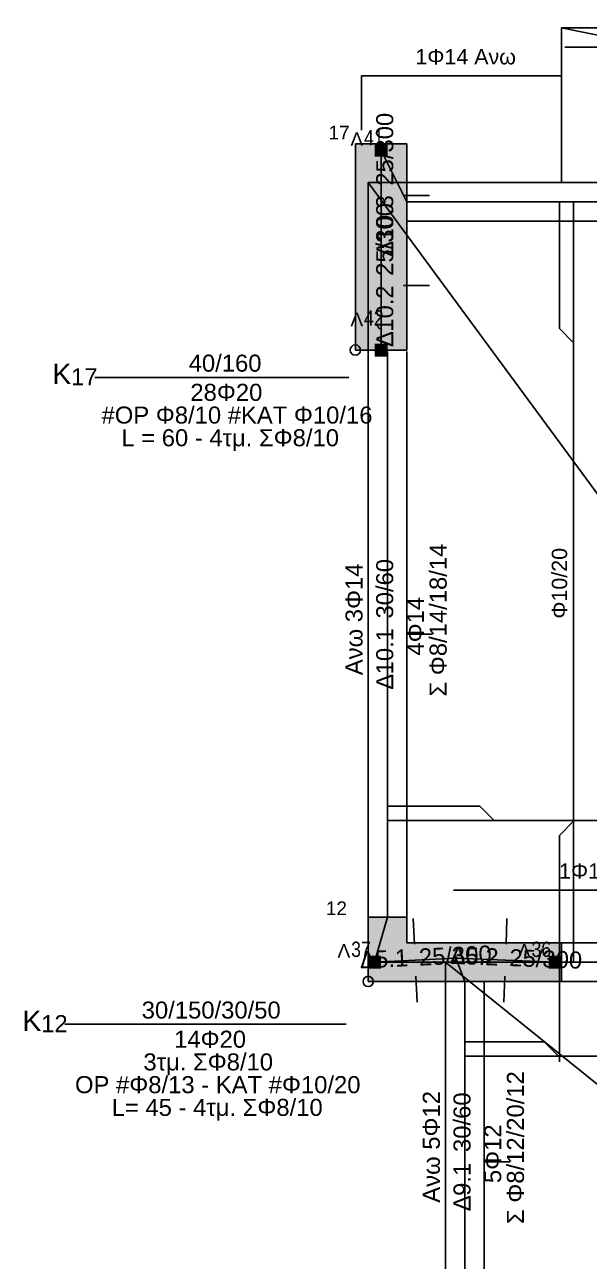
# Model space of a CAD drawing. Extents: x -2.6 to 18.4, y -20.9 to -3.3.
# Drawn here: x -2.57 to 1.82, y -12.87 to -3.27 of the extents above; entities that cross this region are included whole.
import ezdxf

# ---------------------------------------------------------------- set-up
doc = ezdxf.new("R2010")
doc.units = 0
for name, color, linetype in [('beam_name_beton_upperstruct', 3, 'CONTINUOUS'), ('beam_poly_beton_upperstruct', 4, 'CONTINUOUS'), ('beam_prefix_name_beton', 4, 'CONTINUOUS'), ('beam_static_upperstruct', 5, 'CONTINUOUS'), ('beambar_line', 6, 'CONTINUOUS'), ('beambar_name', 3, 'CONTINUOUS'), ('column_filling', 5, 'CONTINUOUS'), ('column_fixed_point', 1, 'CONTINUOUS'), ('column_name_beton', 3, 'CONTINUOUS'), ('column_poly', 1, 'CONTINUOUS'), ('column_prefix_name_beton', 4, 'CONTINUOUS'), ('freenode_name', 5, 'CONTINUOUS'), ('freenode_poly', 5, 'CONTINUOUS'), ('freenode_prefix_name', 3, 'CONTINUOUS'), ('slab_center', 4, 'CONTINUOUS'), ('slab_name', 3, 'CONTINUOUS'), ('slab_poly', 4, 'CONTINUOUS'), ('slab_prefix_name', 4, 'CONTINUOUS'), ('slabbar_line', 6, 'CONTINUOUS'), ('slabbar_name', 3, 'CONTINUOUS')]:
    doc.layers.add(name, color=color, linetype=linetype)
doc.styles.add('beam_name_beton_upperstruct', font='Arial.ttf')
doc.styles.add('beam_prefix_name_beton', font='Arial.ttf')
doc.styles.add('beambar_name', font='Arial.ttf')
doc.styles.add('column_name_beton', font='Arial.ttf')
doc.styles.add('column_prefix_name_beton', font='Arial.ttf')
doc.styles.add('freenode_name', font='Arial Narrow.ttf')
doc.styles.add('freenode_prefix_name', font='Arial.ttf')
doc.styles.add('slab_name', font='Arial.ttf')
doc.styles.add('slab_prefix_name', font='Arial.ttf')
doc.styles.add('slabbar_name', font='Arial.ttf')
pattern_1 = [(45, (0, 0), (-0.16838, 0.16838), []), (45, (0.16838, 0), (-0.16838, 0.16838), [0, 3.9950300833e-314])]

# ---------------------------------------------------------------- blocks, each defined once
blk = doc.blocks.new('SLAB1')
at = {"layer": 'slab_center'}
for p, q in [((1.6, -3.3), (4.297, -3.8485)), ((4.2918, -3.9), (4.8082, -3.9)), ((7.5, -4.5), (4.803, -3.9515)), ((4.55, -4.1582), (4.55, -4.2651))]:
    blk.add_line(p, q, dxfattribs=at)
blk.add_circle((4.55, -3.9), 0.2582, dxfattribs=at)
at = {"layer": 'slab_poly'}
for p, q in [((1.6, -4.5), (1.6, -3.3)), ((1.6, -3.3), (7.5, -3.3)), ((1.6, -3.3), (7.5, -3.3)), ((1.6, -4.5), (1.6, -3.3)), ((7.5, -3.3), (7.5, -4.5)), ((7.5, -3.3), (7.5, -4.5)), ((7.5, -4.5), (1.6, -4.5))]:
    blk.add_line(p, q, dxfattribs=at)
at = {"layer": 'slab_name', "char_height": 0.105833, "width": 0.423333, "attachment_point": 1, "style": 'slab_name'}
for s, insert in [('{\\f|b0|i0;12}', (4.55, -3.7589)), ('{\\f|b0|i0;h=}', (4.3912, -3.94)), ('{\\f|b0|i0;15}', (4.55, -3.94))]:
    blk.add_mtext(s, dxfattribs=dict(at, insert=insert))
at = {"layer": 'slab_prefix_name', "insert": (4.4309, -3.7413), "char_height": 0.119062, "width": 0.3175, "attachment_point": 1, "style": 'slab_prefix_name'}
blk.add_mtext('{\\f|b0|i0;Π}', dxfattribs=at)
blk = doc.blocks.new('SLAB5')
at = {"layer": 'slab_center'}
for p, q in [((0.1, -4.5), (2.172, -7.317)), ((2.325, -7.2668), (2.325, -7.1599)), ((2.0668, -7.525), (1.9599, -7.525)), ((2.0668, -7.525), (2.5832, -7.525)), ((2.5832, -7.525), (2.6901, -7.525)), ((4.55, -10.55), (2.478, -7.733)), ((2.325, -7.7832), (2.325, -7.8901))]:
    blk.add_line(p, q, dxfattribs=at)
blk.add_circle((2.325, -7.525), 0.2582, dxfattribs=at)
at = {"layer": 'slab_poly'}
for p, q in [((0.1, -4.5), (4.55, -4.5)), ((0.1, -10.55), (0.1, -4.5)), ((4.55, -4.5), (4.55, -10.55)), ((4.55, -10.55), (0.1, -10.55))]:
    blk.add_line(p, q, dxfattribs=at)
at = {"layer": 'slab_name', "char_height": 0.105833, "attachment_point": 1, "style": 'slab_name'}
for s, insert, width in [('{\\f|b0|i0;8}', (2.325, -7.3839), 0.211667), ('{\\f|b0|i0;h=}', (2.1662, -7.565), 0.423333), ('{\\f|b0|i0;16}', (2.325, -7.565), 0.423333)]:
    blk.add_mtext(s, dxfattribs=dict(at, insert=insert, width=width))
at = {"layer": 'slab_prefix_name', "insert": (2.2059, -7.3662), "char_height": 0.119063, "width": 0.3175, "attachment_point": 1, "style": 'slab_prefix_name'}
blk.add_mtext('{\\f|b0|i0;Π}', dxfattribs=at)
blk = doc.blocks.new('SLAB8')
at = {"layer": 'slab_center'}
for p, q in [((0.7, -10.55), (2.4239, -11.9381)), ((2.625, -11.8418), (2.625, -11.7349)), ((2.3668, -12.1), (2.2599, -12.1)), ((2.3668, -12.1), (2.8832, -12.1)), ((2.8832, -12.1), (2.9901, -12.1)), ((4.55, -13.65), (2.8261, -12.2619)), ((2.625, -12.3582), (2.625, -12.4651))]:
    blk.add_line(p, q, dxfattribs=at)
blk.add_circle((2.625, -12.1), 0.2582, dxfattribs=at)
at = {"layer": 'slab_poly'}
for p, q in [((0.7, -10.55), (4.55, -10.55)), ((0.7, -13.65), (0.7, -10.55)), ((4.55, -10.55), (4.55, -13.65)), ((4.55, -13.65), (0.7, -13.65))]:
    blk.add_line(p, q, dxfattribs=at)
at = {"layer": 'slab_name', "char_height": 0.105833, "attachment_point": 1, "style": 'slab_name'}
for s, insert, width in [('{\\f|b0|i0;5}', (2.625, -11.9589), 0.211667), ('{\\f|b0|i0;h=}', (2.4663, -12.14), 0.423333), ('{\\f|b0|i0;16}', (2.625, -12.14), 0.423333)]:
    blk.add_mtext(s, dxfattribs=dict(at, insert=insert, width=width))
at = {"layer": 'slab_prefix_name', "insert": (2.5059, -11.9413), "char_height": 0.119062, "width": 0.3175, "attachment_point": 1, "style": 'slab_prefix_name'}
blk.add_mtext('{\\f|b0|i0;Π}', dxfattribs=at)
blk = doc.blocks.new('COLUMN5')
at = {"layer": 'column_filling'}
h = blk.add_hatch(dxfattribs=at)
h.set_pattern_fill('SACNCR', color=256, scale=0.1, style=0)
h.set_pattern_definition(pattern_1)
h.paths.add_polyline_path([(0, -4.2), (0.4, -4.2), (0.4, -5.8), (0, -5.8)])
at = {"layer": 'column_fixed_point'}
blk.add_circle((0, -5.8), 0.04, dxfattribs=at)
at = {"layer": 'column_poly'}
for p, q in [((0, -4.2), (0.4, -4.2)), ((0, -5.8), (0, -4.2)), ((0.4, -4.2), (0.4, -5.8)), ((0.2, -4.98), (0.2, -5.02)), ((0.18, -5), (0.22, -5)), ((0.4, -5.8), (0, -5.8))]:
    blk.add_line(p, q, dxfattribs=at)
at = {"layer": 'column_name_beton', "insert": (-0.2087, -4.0589), "char_height": 0.105833, "width": 0.423333, "attachment_point": 1, "style": 'column_name_beton'}
blk.add_mtext('{\\f|b0|i0;17}', dxfattribs=at)
blk = doc.blocks.new('COLUMN_TEXT5')
at = {"layer": 'column_name_beton'}
blk.add_line((-2.0211, -6.0117), (-0.05, -6.0117), dxfattribs=at)
at = {"layer": 'column_name_beton', "char_height": 0.132292, "attachment_point": 1, "style": 'column_name_beton'}
for s, insert, width in [('{\\f|b0|i0;40/160}', (-1.2935, -5.8353), 1.37583), ('{\\f|b0|i0;17}', (-2.2064, -5.9411), 0.493889), ('{\\f|b0|i0;28Φ20}', (-1.2803, -6.0617), 1.30528), ('{\\f|b0|i0; #ΟΡ Φ8/10 #ΚΑΤ Φ10/16}', (-2.0211, -6.2381), 5.25639), ('{\\f|b0|i0;L = 60 - 4τμ. ΣΦ8/10}', (-1.8161, -6.4144), 4.16278)]:
    blk.add_mtext(s, dxfattribs=dict(at, insert=insert, width=width))
at = {"layer": 'column_prefix_name_beton', "insert": (-2.3519, -5.9058), "char_height": 0.15875, "width": 0.388056, "attachment_point": 1, "style": 'column_prefix_name_beton'}
blk.add_mtext('{\\f|b0|i0;K}', dxfattribs=at)
blk = doc.blocks.new('COLUMN10')
at = {"layer": 'column_filling'}
h = blk.add_hatch(dxfattribs=at)
h.set_pattern_fill('SACNCR', color=256, scale=0.1, style=0)
h.set_pattern_definition(pattern_1)
h.paths.add_polyline_path([(0.1, -10.7), (0.1, -10.2), (0.4, -10.2), (0.4, -10.4), (1.6, -10.4), (1.6, -10.7)])
at = {"layer": 'column_fixed_point'}
blk.add_circle((0.1, -10.7), 0.04, dxfattribs=at)
at = {"layer": 'column_poly'}
for p, q in [((0.1, -10.7), (0.1, -10.2)), ((0.1, -10.2), (0.4, -10.2)), ((0.4, -10.2), (0.4, -10.4)), ((0.4, -10.4), (1.6, -10.4)), ((1.6, -10.4), (1.6, -10.7)), ((0.7594, -10.5206), (0.7994, -10.5206)), ((0.7794, -10.5006), (0.7794, -10.5406)), ((1.6, -10.7), (0.1, -10.7))]:
    blk.add_line(p, q, dxfattribs=at)
at = {"layer": 'column_name_beton', "insert": (-0.2293, -10.0795), "char_height": 0.105833, "width": 0.423333, "attachment_point": 1, "style": 'column_name_beton'}
blk.add_mtext('{\\f|b0|i0;12}', dxfattribs=at)
blk = doc.blocks.new('COLUMN_TEXT10')
at = {"layer": 'column_name_beton'}
blk.add_line((-2.2534, -11.0323), (-0.0706, -11.0323), dxfattribs=at)
at = {"layer": 'column_name_beton', "char_height": 0.132292, "attachment_point": 1, "style": 'column_name_beton'}
for s, insert, width in [('{\\f|b0|i0;30/150/30/50}', (-1.6581, -10.8559), 2.64583), ('{\\f|b0|i0;12}', (-2.4386, -10.9617), 0.493889), ('{\\f|b0|i0;14Φ20}', (-1.4067, -11.0823), 1.30528), ('{\\f|b0|i0;3τμ. ΣΦ8/10 }', (-1.6449, -11.2586), 2.57528), ('{\\f|b0|i0; ΟΡ #Φ8/13 - ΚΑΤ #Φ10/20 }', (-2.2269, -11.435), 5.67972), ('{\\f|b0|i0; L= 45 - 4τμ. ΣΦ8/10}', (-1.9425, -11.6114), 4.16278)]:
    blk.add_mtext(s, dxfattribs=dict(at, insert=insert, width=width))
at = {"layer": 'column_prefix_name_beton', "insert": (-2.5841, -10.9264), "char_height": 0.15875, "width": 0.388056, "attachment_point": 1, "style": 'column_prefix_name_beton'}
blk.add_mtext('{\\f|b0|i0;K}', dxfattribs=at)
blk = doc.blocks.new('BEAM23')
at = {"layer": 'beam_poly_beton_upperstruct'}
blk.add_line((0.375, -4.6), (0.575, -4.6), dxfattribs=at)
at = {"layer": 'beam_static_upperstruct'}
blk.add_line((0.2, -5), (0.2, -4.25), dxfattribs=at)
blk = doc.blocks.new('BEAM_TEXT23')
at = {"layer": 'beam_name_beton_upperstruct', "char_height": 0.132292, "attachment_point": 1, "rotation": 90, "style": 'beam_name_beton_upperstruct'}
for s, insert, width in [('{\\f|b0|i0;  25/300}', (0.1618, -4.6265), 1.65806), ('{\\f|b0|i0;10.3}', (0.1618, -4.9572), 0.881944)]:
    blk.add_mtext(s, dxfattribs=dict(at, insert=insert, width=width))
at = {"layer": 'beam_prefix_name_beton', "insert": (0.1618, -5.0763), "char_height": 0.132292, "width": 0.3175, "attachment_point": 1, "rotation": 90, "style": 'beam_prefix_name_beton'}
blk.add_mtext('{\\f|b0|i0;Δ}', dxfattribs=at)
blk = doc.blocks.new('BEAM24')
at = {"layer": 'beam_poly_beton_upperstruct'}
blk.add_line((0.375, -5.3), (0.575, -5.3), dxfattribs=at)
at = {"layer": 'beam_static_upperstruct'}
blk.add_line((0.2, -5.8), (0.2, -5), dxfattribs=at)
blk = doc.blocks.new('BEAM_TEXT24')
at = {"layer": 'beam_name_beton_upperstruct', "char_height": 0.132292, "attachment_point": 1, "rotation": 90, "style": 'beam_name_beton_upperstruct'}
for s, insert, width in [('{\\f|b0|i0;  25/300}', (0.1618, -5.3265), 1.65806), ('{\\f|b0|i0;10.2}', (0.1618, -5.6572), 0.881944)]:
    blk.add_mtext(s, dxfattribs=dict(at, insert=insert, width=width))
at = {"layer": 'beam_prefix_name_beton', "insert": (0.1618, -5.7763), "char_height": 0.132292, "width": 0.3175, "attachment_point": 1, "rotation": 90, "style": 'beam_prefix_name_beton'}
blk.add_mtext('{\\f|b0|i0;Δ}', dxfattribs=at)
blk = doc.blocks.new('BEAM25')
at = {"layer": 'beam_poly_beton_upperstruct'}
for p, q in [((0.1, -10.2), (0.1, -5.8118)), ((0.4, -10.2), (0.4, -5.8118)), ((0.4, -8.0059), (0.6, -8.0059))]:
    blk.add_line(p, q, dxfattribs=at)
at = {"layer": 'beam_static_upperstruct'}
for p, q in [((0.2, -5.8), (0.25, -5.812)), ((0.25, -10.2), (0.25, -5.812)), ((0.15, -10.55), (0.25, -10.2))]:
    blk.add_line(p, q, dxfattribs=at)
blk = doc.blocks.new('BEAM_TEXT25')
at = {"layer": 'beam_name_beton_upperstruct', "char_height": 0.132292, "attachment_point": 1, "rotation": 90, "style": 'beam_name_beton_upperstruct'}
for s, insert, width in [('{\\f|b0|i0;Σ Φ8/14/18/14}', (0.5764, -8.4888), 2.89278), ('{\\f|b0|i0;Ανω 3Φ14}', (-0.0764, -8.3234), 2.01083), ('{\\f|b0|i0;  30/60}', (0.1618, -7.9861), 1.41111), ('{\\f|b0|i0;4Φ14 }', (0.4, -8.1713), 1.19944), ('{\\f|b0|i0;10.1}', (0.1618, -8.3168), 0.881944)]:
    blk.add_mtext(s, dxfattribs=dict(at, insert=insert, width=width))
at = {"layer": 'beam_prefix_name_beton', "insert": (0.1618, -8.4358), "char_height": 0.132292, "width": 0.3175, "attachment_point": 1, "rotation": 90, "style": 'beam_prefix_name_beton'}
blk.add_mtext('{\\f|b0|i0;Δ}', dxfattribs=at)
blk = doc.blocks.new('BEAM26')
at = {"layer": 'beam_poly_beton_upperstruct'}
for p, q in [((0.7, -13.5), (0.7, -10.7)), ((1, -13.5), (1, -10.7)), ((1, -12.1), (1.2, -12.1))]:
    blk.add_line(p, q, dxfattribs=at)
at = {"layer": 'beam_static_upperstruct'}
for p, q in [((0.779412, -10.520588), (0.850412, -10.699588)), ((0.850412, -13.500412), (0.850412, -10.699588)), ((0.779412, -13.679412), (0.850412, -13.500412))]:
    blk.add_line(p, q, dxfattribs=at)
blk = doc.blocks.new('BEAM_TEXT26')
at = {"layer": 'beam_name_beton_upperstruct', "char_height": 0.132292, "attachment_point": 1, "rotation": 90, "style": 'beam_name_beton_upperstruct'}
for s, insert, width in [('{\\f|b0|i0;Σ Φ8/12/20/12}', (1.1764, -12.5829), 2.89278), ('{\\f|b0|i0;Ανω 5Φ12}', (0.5236, -12.4175), 2.01083), ('{\\f|b0|i0;  30/60}', (0.7618, -12.1265), 1.41111), ('{\\f|b0|i0;5Φ12 }', (1, -12.2654), 1.19944), ('{\\f|b0|i0;9.1}', (0.7618, -12.3646), 0.635)]:
    blk.add_mtext(s, dxfattribs=dict(at, insert=insert, width=width))
at = {"layer": 'beam_prefix_name_beton', "insert": (0.7618, -12.4836), "char_height": 0.132292, "width": 0.3175, "attachment_point": 1, "rotation": 90, "style": 'beam_prefix_name_beton'}
blk.add_mtext('{\\f|b0|i0;Δ}', dxfattribs=at)
blk = doc.blocks.new('BEAM36')
at = {"layer": 'beam_poly_beton_upperstruct'}
for p, q in [((2.35, -4.5), (2.35, -4.3)), ((0.4, -4.5), (4.3, -4.5)), ((0.4, -4.8), (4.3, -4.8)), ((2.35, -4.8), (2.35, -5))]:
    blk.add_line(p, q, dxfattribs=at)
at = {"layer": 'beam_static_upperstruct'}
for p, q in [((0.2, -4.25), (0.4, -4.65)), ((0.4, -4.65), (4.3, -4.65)), ((4.55, -4.65), (4.3, -4.65))]:
    blk.add_line(p, q, dxfattribs=at)
blk = doc.blocks.new('BEAM41')
at = {"layer": 'beam_poly_beton_upperstruct'}
for p, q in [((3, -10.4), (3, -10.2)), ((1.6, -10.4), (4.4, -10.4)), ((1.6, -10.7), (4.4, -10.7)), ((3, -10.7), (3, -10.9))]:
    blk.add_line(p, q, dxfattribs=at)
at = {"layer": 'beam_static_upperstruct'}
for p, q in [((4.55, -10.4), (4.4, -10.55)), ((1.55, -10.55), (1.6, -10.55)), ((1.6, -10.55), (4.4, -10.55))]:
    blk.add_line(p, q, dxfattribs=at)
blk = doc.blocks.new('BEAM42')
at = {"layer": 'beam_poly_beton_upperstruct'}
for p, q in [((1.1695, -10.4104), (1.1771, -10.2105)), ((1.1599, -10.6602), (1.1523, -10.8601))]:
    blk.add_line(p, q, dxfattribs=at)
at = {"layer": 'beam_static_upperstruct'}
blk.add_line((0.7794, -10.5206), (1.55, -10.55), dxfattribs=at)
blk = doc.blocks.new('BEAM_TEXT42')
at = {"layer": 'beam_name_beton_upperstruct', "char_height": 0.132292, "attachment_point": 1, "rotation": 357.814, "style": 'beam_name_beton_upperstruct'}
for s, insert, width in [('{\\f|b0|i0;5.2}', (0.8574, -10.4353), 0.635), ('{\\f|b0|i0;  25/300}', (1.0954, -10.4444), 1.65806)]:
    blk.add_mtext(s, dxfattribs=dict(at, insert=insert, width=width))
at = {"layer": 'beam_prefix_name_beton', "insert": (0.7384, -10.4308), "char_height": 0.132292, "width": 0.3175, "attachment_point": 1, "rotation": 357.814, "style": 'beam_prefix_name_beton'}
blk.add_mtext('{\\f|b0|i0;Δ}', dxfattribs=at)
blk = doc.blocks.new('BEAM43')
at = {"layer": 'beam_poly_beton_upperstruct'}
for p, q in [((0.4589, -10.4104), (0.4495, -10.2106)), ((0.4705, -10.6602), (0.4799, -10.8599))]:
    blk.add_line(p, q, dxfattribs=at)
at = {"layer": 'beam_static_upperstruct'}
blk.add_line((0.15, -10.55), (0.7794, -10.5206), dxfattribs=at)
blk = doc.blocks.new('BEAM_TEXT43')
at = {"layer": 'beam_name_beton_upperstruct', "char_height": 0.132292, "attachment_point": 1, "rotation": 2.675, "style": 'beam_name_beton_upperstruct'}
for s, insert, width in [('{\\f|b0|i0;5.1}', (0.15, -10.4617), 0.635), ('{\\f|b0|i0;  25/300}', (0.3879, -10.4506), 1.65806)]:
    blk.add_mtext(s, dxfattribs=dict(at, insert=insert, width=width))
at = {"layer": 'beam_prefix_name_beton', "insert": (0.0311, -10.4673), "char_height": 0.132292, "width": 0.3175, "attachment_point": 1, "rotation": 2.675, "style": 'beam_prefix_name_beton'}
blk.add_mtext('{\\f|b0|i0;Δ}', dxfattribs=at)
blk = doc.blocks.new('FREENODE6')
at = {"layer": 'freenode_poly'}
blk.add_hatch(color=256, dxfattribs=at).paths.add_polyline_path([(0.15, -5.75), (0.25, -5.75), (0.25, -5.85), (0.15, -5.85)])
for p, q in [((0.18, -5.8), (0.22, -5.8)), ((0.2, -5.78), (0.2, -5.82))]:
    blk.add_line(p, q, dxfattribs=at)
at = {"layer": 'freenode_name', "insert": (0.0677, -5.4913), "char_height": 0.119063, "width": 0.352778, "attachment_point": 1, "style": 'freenode_name'}
blk.add_mtext('{\\f|b0|i1;42}', dxfattribs=at)
at = {"layer": 'freenode_prefix_name', "insert": (-0.0381, -5.5089), "char_height": 0.105833, "width": 0.282222, "attachment_point": 1, "style": 'freenode_prefix_name'}
blk.add_mtext('{\\f|b0|i0;Λ}', dxfattribs=at)
blk = doc.blocks.new('FREENODE7')
at = {"layer": 'freenode_poly'}
blk.add_hatch(color=256, dxfattribs=at).paths.add_polyline_path([(0.15, -4.2), (0.25, -4.2), (0.25, -4.3), (0.15, -4.3)])
for p, q in [((0.18, -4.25), (0.22, -4.25)), ((0.2, -4.23), (0.2, -4.27))]:
    blk.add_line(p, q, dxfattribs=at)
at = {"layer": 'freenode_name', "insert": (0.0677, -4.0913), "char_height": 0.119063, "width": 0.352778, "attachment_point": 1, "style": 'freenode_name'}
blk.add_mtext('{\\f|b0|i1;41}', dxfattribs=at)
at = {"layer": 'freenode_prefix_name', "insert": (-0.0381, -4.1089), "char_height": 0.105833, "width": 0.282222, "attachment_point": 1, "style": 'freenode_prefix_name'}
blk.add_mtext('{\\f|b0|i0;Λ}', dxfattribs=at)
blk = doc.blocks.new('FREENODE11')
at = {"layer": 'freenode_poly'}
blk.add_hatch(color=256, dxfattribs=at).paths.add_polyline_path([(0.1, -10.5), (0.2, -10.5), (0.2, -10.6), (0.1, -10.6)])
for p, q in [((0.13, -10.55), (0.17, -10.55)), ((0.15, -10.53), (0.15, -10.57))]:
    blk.add_line(p, q, dxfattribs=at)
at = {"layer": 'freenode_name', "insert": (-0.0323, -10.3912), "char_height": 0.119062, "width": 0.352778, "attachment_point": 1, "style": 'freenode_name'}
blk.add_mtext('{\\f|b0|i1;37}', dxfattribs=at)
at = {"layer": 'freenode_prefix_name', "insert": (-0.1381, -10.4089), "char_height": 0.105833, "width": 0.282222, "attachment_point": 1, "style": 'freenode_prefix_name'}
blk.add_mtext('{\\f|b0|i0;Λ}', dxfattribs=at)
blk = doc.blocks.new('FREENODE12')
at = {"layer": 'freenode_poly'}
blk.add_hatch(color=256, dxfattribs=at).paths.add_polyline_path([(1.5, -10.5), (1.6, -10.5), (1.6, -10.6), (1.5, -10.6)])
for p, q in [((1.53, -10.55), (1.57, -10.55)), ((1.55, -10.53), (1.55, -10.57))]:
    blk.add_line(p, q, dxfattribs=at)
at = {"layer": 'freenode_name', "insert": (1.3677, -10.3912), "char_height": 0.119062, "width": 0.352778, "attachment_point": 1, "style": 'freenode_name'}
blk.add_mtext('{\\f|b0|i1;36}', dxfattribs=at)
at = {"layer": 'freenode_prefix_name', "insert": (1.2619, -10.4089), "char_height": 0.105833, "width": 0.282222, "attachment_point": 1, "style": 'freenode_prefix_name'}
blk.add_mtext('{\\f|b0|i0;Λ}', dxfattribs=at)
blk = doc.blocks.new('SLABBAR8')
at = {"layer": 'slabbar_line'}
blk.add_line((1.625, -3.45), (7.475, -3.45), dxfattribs=at)
at = {"layer": 'slabbar_name', "insert": (4.173, -3.2813), "char_height": 0.119062, "width": 2.01083, "attachment_point": 1, "style": 'slabbar_name'}
blk.add_mtext('{\\f|b0|i0;Φ8/25 Ανω}', dxfattribs=at)
blk = doc.blocks.new('SLABBAR15')
at = {"layer": 'slabbar_line'}
for p, q in [((1.5833, -5.6335), (1.5833, -4.65)), ((1.5833, -4.65), (1.5833, -4.65)), ((1.6933, -5.7435), (1.6933, -4.65)), ((1.6933, -5.7435), (1.5833, -5.6335)), ((1.6933, -9.4565), (1.6933, -5.7435)), ((1.5833, -9.5665), (1.6933, -9.4565)), ((1.6933, -10.55), (1.6933, -9.4565)), ((1.5833, -10.55), (1.5833, -9.5665)), ((1.5833, -11.325), (1.5833, -10.55))]:
    blk.add_line(p, q, dxfattribs=at)
at = {"layer": 'slabbar_name', "insert": (1.5246, -7.8844), "char_height": 0.119062, "width": 1.51694, "attachment_point": 1, "rotation": 90, "style": 'slabbar_name'}
blk.add_mtext('{\\f|b0|i0;Φ10/20 }', dxfattribs=at)
blk = doc.blocks.new('SLABBAR16')
at = {"layer": 'slabbar_line'}
for p, q in [((0.25, -9.34), (0.25, -9.34)), ((0.25, -9.34), (0.9668, -9.34)), ((0.9668, -9.34), (1.0768, -9.45)), ((3.7232, -9.45), (3.8332, -9.34)), ((3.8332, -9.34), (4.55, -9.34)), ((4.55, -9.34), (5.55, -9.34)), ((0.25, -9.45), (1.0768, -9.45)), ((1.0768, -9.45), (3.7232, -9.45)), ((3.7232, -9.45), (4.55, -9.45))]:
    blk.add_line(p, q, dxfattribs=at)
at = {"layer": 'slabbar_name', "insert": (2.1156, -9.2812), "char_height": 0.119062, "width": 1.51694, "attachment_point": 1, "style": 'slabbar_name'}
blk.add_mtext('{\\f|b0|i0;Φ10/20 }', dxfattribs=at)
blk = doc.blocks.new('SLABBAR22')
at = {"layer": 'slabbar_line'}
for p, q in [((0.85, -11.17), (0.85, -11.17)), ((0.85, -11.17), (1.4668, -11.17)), ((1.4668, -11.17), (1.5768, -11.28)), ((3.8232, -11.28), (3.9332, -11.17)), ((3.9332, -11.17), (4.55, -11.17)), ((4.55, -11.17), (5.55, -11.17)), ((0.85, -11.28), (1.5768, -11.28)), ((1.5768, -11.28), (3.8232, -11.28)), ((3.8232, -11.28), (4.55, -11.28))]:
    blk.add_line(p, q, dxfattribs=at)
at = {"layer": 'slabbar_name', "insert": (2.4156, -11.1113), "char_height": 0.119062, "width": 1.51694, "attachment_point": 1, "style": 'slabbar_name'}
blk.add_mtext('{\\f|b0|i0;Φ10/20 }', dxfattribs=at)
blk = doc.blocks.new('BEAMBAR35')
at = {"layer": 'beambar_line'}
for p, q in [((0.047, -4.0925), (0.047, -3.6725)), ((0.047, -3.6725), (1.6, -3.6725))]:
    blk.add_line(p, q, dxfattribs=at)
at = {"layer": 'beambar_name', "insert": (0.4663, -3.4638), "char_height": 0.119062, "width": 1.905, "attachment_point": 1, "style": 'beambar_name'}
blk.add_mtext('{\\f|b0|i0;1Φ14 Ανω}', dxfattribs=at)
blk = doc.blocks.new('BEAMBAR46')
at = {"layer": 'beambar_line'}
for q in [(0.7631, -9.9925), (3.1142, -9.9925)]:
    blk.add_line((0.7631, -9.9925), q, dxfattribs=at)
at = {"layer": 'beambar_name', "insert": (1.5815, -9.7837), "char_height": 0.119062, "width": 1.905, "attachment_point": 1, "style": 'beambar_name'}
blk.add_mtext('{\\f|b0|i0;1Φ12 Ανω}', dxfattribs=at)

msp = doc.modelspace()

# ---------------------------------------------------------------- block references
at = {"layer": 'beam'}
for name in ['BEAM23', 'BEAM36', 'BEAM24', 'BEAM25', 'BEAM43', 'BEAM42', 'BEAM41', 'BEAM26']:
    msp.add_blockref(name, (0, 0), dxfattribs=at)
at = {"layer": 'beam_name_beton_upperstruct'}
for name in ['BEAM_TEXT23', 'BEAM_TEXT24', 'BEAM_TEXT25', 'BEAM_TEXT43', 'BEAM_TEXT42', 'BEAM_TEXT26']:
    msp.add_blockref(name, (0, 0), dxfattribs=at)
at = {"layer": 'beambar'}
for name in ['BEAMBAR35', 'BEAMBAR46']:
    msp.add_blockref(name, (0, 0), dxfattribs=at)
at = {"layer": 'column'}
for name in ['COLUMN5', 'COLUMN10']:
    msp.add_blockref(name, (0, 0), dxfattribs=at)
at = {"layer": 'column_name_beton'}
for name in ['COLUMN_TEXT5', 'COLUMN_TEXT10']:
    msp.add_blockref(name, (0, 0), dxfattribs=at)
at = {"layer": 'freenode'}
for name in ['FREENODE7', 'FREENODE6', 'FREENODE11', 'FREENODE12']:
    msp.add_blockref(name, (0, 0), dxfattribs=at)
at = {"layer": 'slab'}
for name in ['SLAB1', 'SLAB5', 'SLAB8']:
    msp.add_blockref(name, (0, 0), dxfattribs=at)
at = {"layer": 'slabbar'}
for name in ['SLABBAR8', 'SLABBAR15', 'SLABBAR16', 'SLABBAR22']:
    msp.add_blockref(name, (0, 0), dxfattribs=at)

doc.saveas('drawing.dxf')
